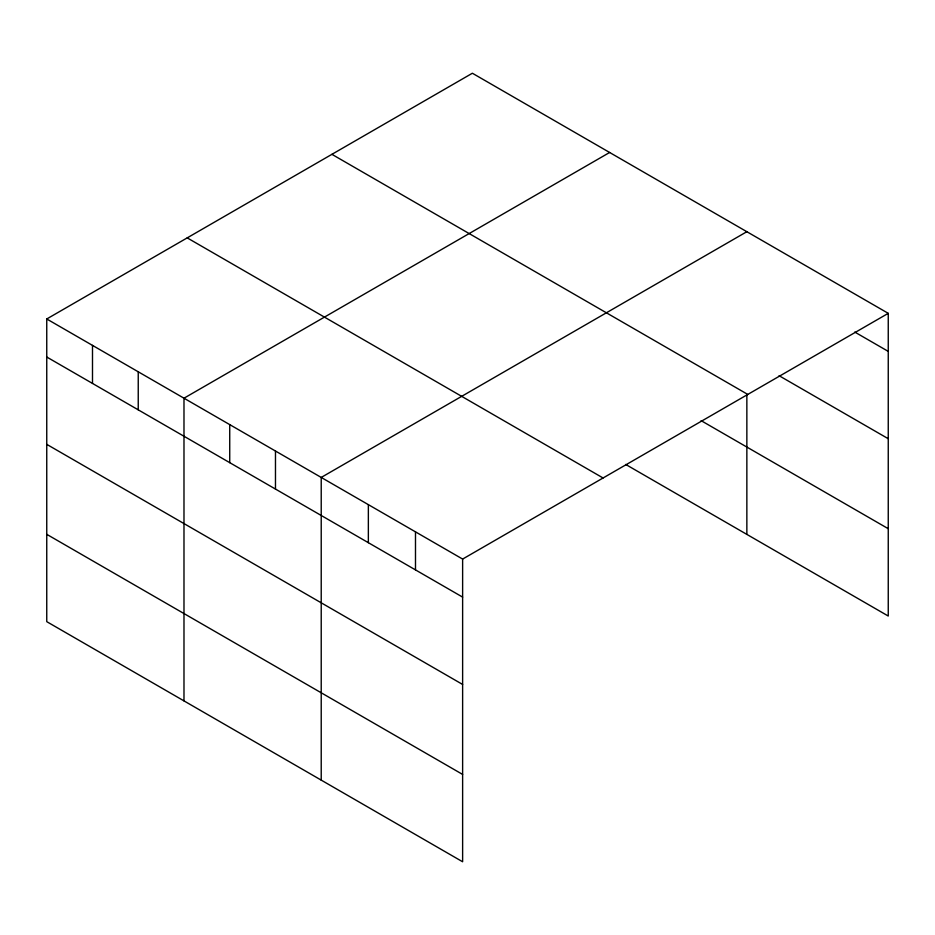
<?xml version="1.0" encoding="UTF-8"?>
<svg xmlns="http://www.w3.org/2000/svg" width="935" height="935" viewBox="0 0 935 935"><rect width="100%" height="100%" fill="white"/><g stroke="black" fill="none" stroke-linecap="round" stroke-linejoin="round"><path stroke-width="1.4" d="M46.75 318.975L462.626 559.072L462.626 861.766L46.75 621.658L46.75 318.975L472.374 73.234L888.25 313.342L888.25 616.025L625.69 464.438M609.62 152.475L183.985 398.205L183.985 700.888M746.855 231.705L321.219 477.434L321.219 780.129M462.626 559.072L888.25 313.342M854.765 332.054L888.25 351.385M779.1 375.706L888.25 438.714M331.925 154.333L747.79 394.43M701.11 420.645L888.25 528.696M187.21 237.876L603.075 477.984M46.75 357.018L462.626 597.114M46.75 444.347L462.626 684.455M46.75 534.329L462.626 774.425M746.855 394.815L746.855 534.388M415.491 531.863L415.491 569.906M368.355 504.655L368.355 542.697M275.474 451.032L275.474 489.075M229.73 424.619L229.73 462.661M138.24 371.791L138.24 409.846M92.495 345.389L92.495 383.432"/></g></svg>
